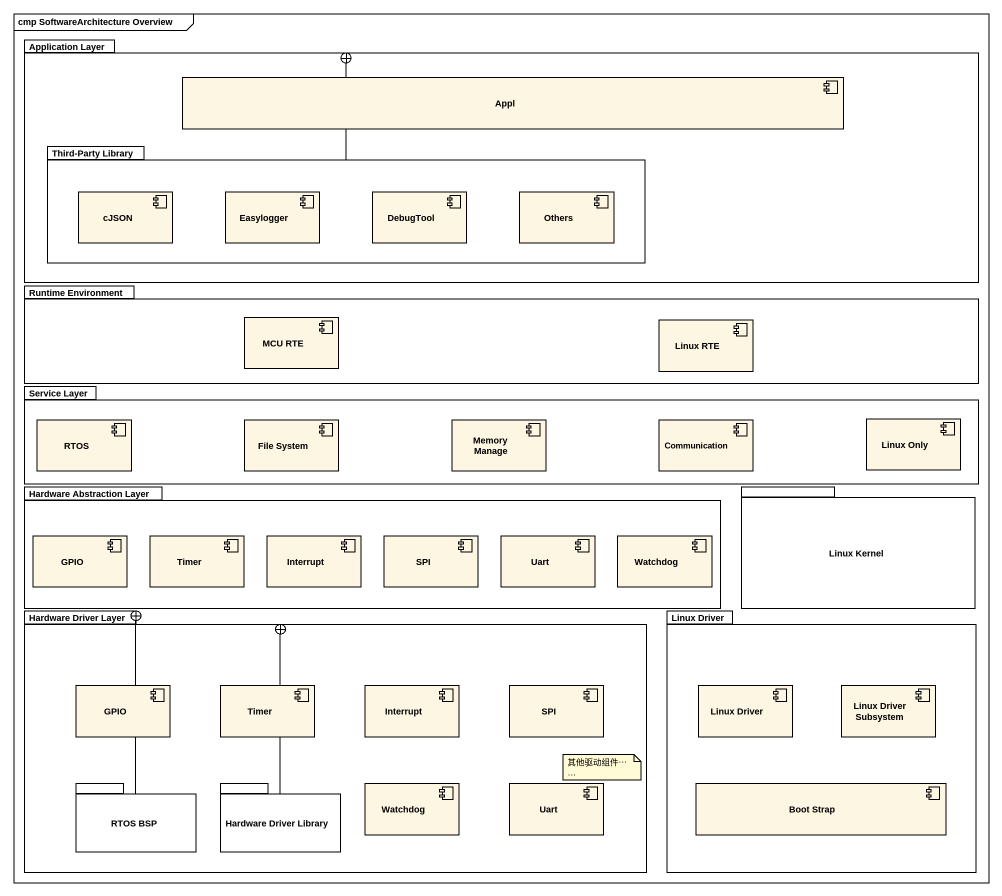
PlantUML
@startuml
mainframe cmp SoftwareArchitecture Overview
package "Application Layer" as Application_Layer {
  component Appl
  package "Third-Party Library" as Third_Party_Library {
    component cJSON
    component Easylogger
    component DebugTool
    component Others
  }
}
package "Runtime Environment" as Runtime_Environment {
  component "MCU RTE" as MCU_RTE
  component "Linux RTE" as Linux_RTE
}
package "Service Layer" as Service_Layer {
  component RTOS
  component "File System" as File_System
  component "Memory Manage" as Memory_Manage
  component Communication
  component "Linux Only" as Linux_Only
}
package "Hardware Abstraction Layer" as Hardware_Abstraction_Layer {
  component GPIO
  component Timer
  component Interrupt
  component SPI
  component Uart
  component Watchdog
}
package "Linux Kernel" as Linux_Kernel {
}
package "Hardware Driver Layer" as Hardware_Driver_Layer {
  component "GPIO" as GPIO_2
  component "Timer" as Timer_2
  component "Interrupt" as Interrupt_2
  component "SPI" as SPI_2
  package "RTOS BSP" as RTOS_BSP {
  }
  package "Hardware Driver Library" as Hardware_Driver_Library {
  }
  component "Watchdog" as Watchdog_2
  component "Uart" as Uart_2
}
package "Linux Driver" as Linux_Driver {
  component "Linux Driver" as Linux_Driver_2
  component "Linux Driver Subsystem" as Linux_Driver_Subsystem
  component "Boot Strap" as Boot_Strap
}
Third_Party_Library -right-+ Application_Layer
RTOS_BSP -right-+ Hardware_Driver_Layer
Hardware_Driver_Library -up-+ Hardware_Driver_Layer
note as N1
  其他驱动组件……
end note
@enduml
